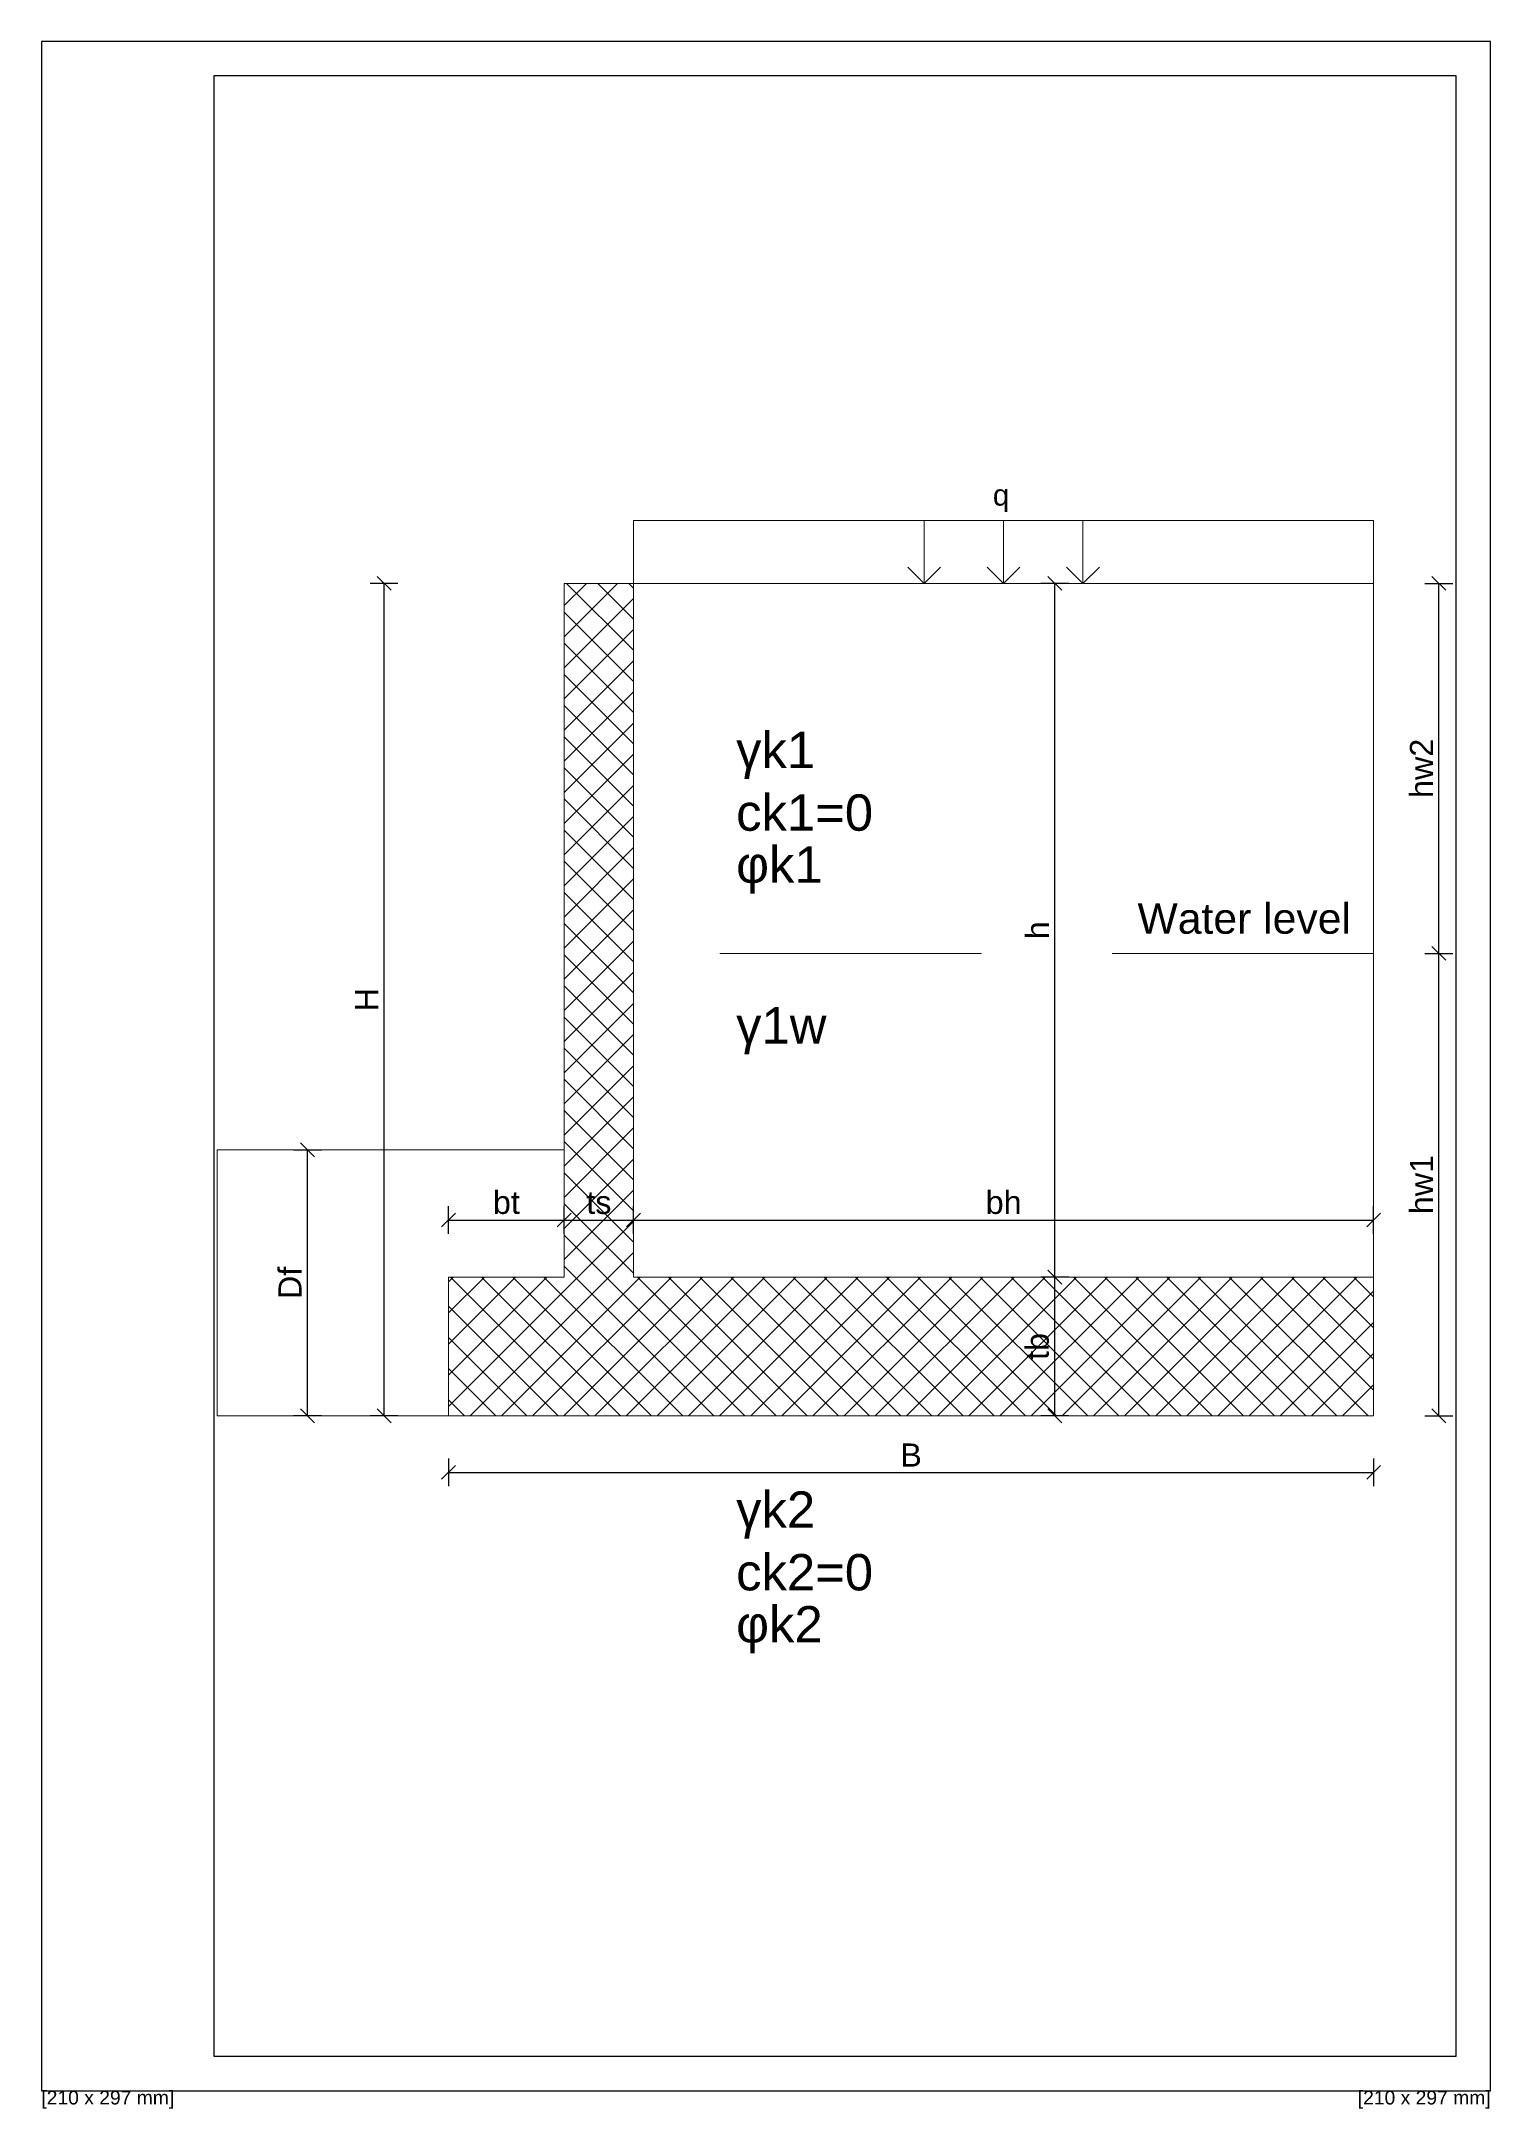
# Paper-space layout 'Retaining_wall_1_geometry' of a CAD drawing. Extents: x 0 to 210, y -3 to 297.
# The model-space entities are those that its viewports show. They can reach past a viewport. Long polylines and large blocks are cut down to what shows.
import ezdxf

# ---------------------------------------------------------------- set-up
doc = ezdxf.new("R2010")
doc.units = 0
doc.linetypes.add('DASHED', pattern=[19.05, 12.7, -6.35])
for name, color, linetype, lineweight in [('Isprekidana', 140, 'DASHED', 9), ('Kontura', 7, 'Continuous', 15), ('Kota', 3, 'Continuous', 9), ('Srafura', 2, 'Continuous', 9)]:
    doc.layers.add(name, color=color, linetype=linetype, lineweight=lineweight)
doc.styles.add('A4TS14', font='arial.ttf', dxfattribs={"height": 10})
doc.styles.get("Standard").update_dxf_attribs({"font": 'arial.ttf'})
doc.dimstyles.new('Annotative', dxfattribs={"dimscale": 0, "dimtxt": 2.5, "dimasz": 1.5, "dimexe": 1.5, "dimexo": 0.625, "dimtad": 1, "dimdec": 4, "dimtxsty": 'Standard', "dimblk": 'OBLIQUE', "dimcen": 2.5, "dimadec": 0, "dimazin": 0, "dimtfac": 1, "dimtdec": 4, "dimtix": 1, "dimtmove": 0, "dimatfit": 3, "dimldrblk": 'OBLIQUE', "dimfxl": 1.5, "dimfxlon": 1, "dimarcsym": 0})

# ---------------------------------------------------------------- blocks, each defined once
blk = doc.blocks.new('_Oblique')
at = {"color": 0, "linetype": 'ByBlock', "lineweight": -2}
blk.add_line((-0.5, -0.5), (0.5, 0.5), dxfattribs=at)
blk = doc.blocks.new('*D1')
at = {"layer": 'Defpoints', "color": 0, "transparency": 16777216}
for p in [(435.84, 81.44), (573.68, 81.44), (573.68, 21.44)]:
    blk.add_point(p, dxfattribs=at)
at = {"layer": 'Kota', "color": 0, "lineweight": -2, "transparency": 16777216}
for p, q in [((441.84, 81.44), (429.84, 81.44)), ((435.84, 21.44), (435.84, 81.44)), ((441.84, 21.44), (429.84, 21.44))]:
    blk.add_line(p, q, dxfattribs=at)
at = {"layer": 'Kota', "color": 0, "lineweight": -2, "transparency": 16777216, "xscale": 6, "yscale": 6, "zscale": 6}
for p, rotation in [((435.84, 81.44), 90), ((435.84, 21.44), 270)]:
    blk.add_blockref('_Oblique', p, dxfattribs=dict(at, rotation=rotation))
at = {"layer": 'Kota', "color": 0, "transparency": 16777216, "insert": (428.26, 51.44), "char_height": 10, "attachment_point": 5, "rotation": 90}
blk.add_mtext('tb', dxfattribs=at)
blk = doc.blocks.new('*D2')
at = {"layer": 'Defpoints', "color": 0, "transparency": 16777216}
for p in [(435.84, 381.44), (573.68, 381.44), (573.68, 81.44)]:
    blk.add_point(p, dxfattribs=at)
at = {"layer": 'Kota', "color": 0, "lineweight": -2, "transparency": 16777216}
for p, q in [((441.84, 381.44), (429.84, 381.44)), ((435.84, 81.44), (435.84, 381.44)), ((441.84, 81.44), (429.84, 81.44))]:
    blk.add_line(p, q, dxfattribs=at)
at = {"layer": 'Kota', "color": 0, "lineweight": -2, "transparency": 16777216, "xscale": 6, "yscale": 6, "zscale": 6}
for p, rotation in [((435.84, 381.44), 90), ((435.84, 81.44), 270)]:
    blk.add_blockref('_Oblique', p, dxfattribs=dict(at, rotation=rotation))
at = {"layer": 'Kota', "color": 0, "transparency": 16777216, "insert": (428.34, 231.44), "char_height": 10, "attachment_point": 5, "rotation": 90}
blk.add_mtext('h', dxfattribs=at)
blk = doc.blocks.new('*D3')
at = {"layer": 'Defpoints', "color": 0, "transparency": 16777216}
for p in [(253.68, 106.11), (223.68, 90.98), (253.68, 90.98)]:
    blk.add_point(p, dxfattribs=at)
at = {"layer": 'Kota', "color": 0, "lineweight": -2, "transparency": 16777216}
for p, q in [((223.68, 100.11), (223.68, 112.11)), ((253.68, 100.11), (253.68, 112.11)), ((223.68, 106.11), (253.68, 106.11))]:
    blk.add_line(p, q, dxfattribs=at)
at = {"layer": 'Kota', "color": 0, "lineweight": -2, "transparency": 16777216, "xscale": 6, "yscale": 6, "zscale": 6, "rotation": 180}
blk.add_blockref('_Oblique', (223.68, 106.11), dxfattribs=at)
at = {"layer": 'Kota', "color": 0, "lineweight": -2, "transparency": 16777216, "xscale": 6, "yscale": 6, "zscale": 6}
blk.add_blockref('_Oblique', (253.68, 106.11), dxfattribs=at)
at = {"layer": 'Kota', "color": 0, "transparency": 16777216, "insert": (238.68, 113.69), "char_height": 10, "attachment_point": 5}
blk.add_mtext('ts', dxfattribs=at)
blk = doc.blocks.new('*D4')
at = {"layer": 'Defpoints', "color": 0, "transparency": 16777216}
for p in [(145.8, 381.44), (223.68, 381.44), (173.68, 21.44)]:
    blk.add_point(p, dxfattribs=at)
at = {"layer": 'Kota', "color": 0, "lineweight": -2, "transparency": 16777216}
for p, q in [((151.8, 381.44), (139.8, 381.44)), ((145.8, 21.44), (145.8, 381.44)), ((151.8, 21.44), (139.8, 21.44))]:
    blk.add_line(p, q, dxfattribs=at)
at = {"layer": 'Kota', "color": 0, "lineweight": -2, "transparency": 16777216, "xscale": 6, "yscale": 6, "zscale": 6}
for p, rotation in [((145.8, 381.44), 90), ((145.8, 21.44), 270)]:
    blk.add_blockref('_Oblique', p, dxfattribs=dict(at, rotation=rotation))
at = {"layer": 'Kota', "color": 0, "transparency": 16777216, "insert": (138.3, 201.44), "char_height": 10, "attachment_point": 5, "rotation": 90}
blk.add_mtext('H', dxfattribs=at)
blk = doc.blocks.new('*D5')
at = {"layer": 'Defpoints', "color": 0, "transparency": 16777216}
for p in [(223.68, 106.11), (173.68, 81.44), (223.68, 81.44)]:
    blk.add_point(p, dxfattribs=at)
at = {"layer": 'Kota', "color": 0, "lineweight": -2, "transparency": 16777216}
for p, q in [((173.68, 100.11), (173.68, 112.11)), ((223.68, 100.11), (223.68, 112.11)), ((173.68, 106.11), (223.68, 106.11))]:
    blk.add_line(p, q, dxfattribs=at)
at = {"layer": 'Kota', "color": 0, "lineweight": -2, "transparency": 16777216, "xscale": 6, "yscale": 6, "zscale": 6, "rotation": 180}
blk.add_blockref('_Oblique', (173.68, 106.11), dxfattribs=at)
at = {"layer": 'Kota', "color": 0, "lineweight": -2, "transparency": 16777216, "xscale": 6, "yscale": 6, "zscale": 6}
blk.add_blockref('_Oblique', (223.68, 106.11), dxfattribs=at)
at = {"layer": 'Kota', "color": 0, "transparency": 16777216, "insert": (198.68, 113.69), "char_height": 10, "attachment_point": 5}
blk.add_mtext('bt', dxfattribs=at)
blk = doc.blocks.new('*D6')
at = {"layer": 'Defpoints', "color": 0, "transparency": 16777216}
for p in [(573.68, 106.11), (253.68, 90.98), (573.68, 81.44)]:
    blk.add_point(p, dxfattribs=at)
at = {"layer": 'Kota', "color": 0, "lineweight": -2, "transparency": 16777216}
for p, q in [((253.68, 100.11), (253.68, 112.11)), ((573.68, 100.11), (573.68, 112.11)), ((253.68, 106.11), (573.68, 106.11))]:
    blk.add_line(p, q, dxfattribs=at)
at = {"layer": 'Kota', "color": 0, "lineweight": -2, "transparency": 16777216, "xscale": 6, "yscale": 6, "zscale": 6, "rotation": 180}
blk.add_blockref('_Oblique', (253.68, 106.11), dxfattribs=at)
at = {"layer": 'Kota', "color": 0, "lineweight": -2, "transparency": 16777216, "xscale": 6, "yscale": 6, "zscale": 6}
blk.add_blockref('_Oblique', (573.68, 106.11), dxfattribs=at)
at = {"layer": 'Kota', "color": 0, "transparency": 16777216, "insert": (413.68, 113.69), "char_height": 10, "attachment_point": 5}
blk.add_mtext('bh', dxfattribs=at)
blk = doc.blocks.new('*D7')
at = {"layer": 'Defpoints', "color": 0, "transparency": 16777216}
for p in [(73.68, 136.44), (112.69, 136.44), (173.68, 21.44)]:
    blk.add_point(p, dxfattribs=at)
at = {"layer": 'Kota', "color": 0, "lineweight": -2, "transparency": 16777216}
for p, q in [((106.69, 136.44), (118.69, 136.44)), ((112.69, 21.44), (112.69, 136.44)), ((118.69, 21.44), (106.69, 21.44))]:
    blk.add_line(p, q, dxfattribs=at)
at = {"layer": 'Kota', "color": 0, "lineweight": -2, "transparency": 16777216, "xscale": 6, "yscale": 6, "zscale": 6}
for p, rotation in [((112.69, 136.44), 90), ((112.69, 21.44), 270)]:
    blk.add_blockref('_Oblique', p, dxfattribs=dict(at, rotation=rotation))
at = {"layer": 'Kota', "color": 0, "transparency": 16777216, "insert": (105.11, 78.94), "char_height": 10, "attachment_point": 5, "rotation": 90}
blk.add_mtext('Df', dxfattribs=at)
blk = doc.blocks.new('*D8')
at = {"layer": 'Defpoints', "color": 0, "transparency": 16777216}
for p in [(173.68, 21.44), (573.68, 21.44), (573.68, -3.02)]:
    blk.add_point(p, dxfattribs=at)
at = {"layer": 'Kota', "color": 0, "lineweight": -2, "transparency": 16777216}
for p, q in [((173.68, 2.98), (173.68, -9.02)), ((573.68, 2.98), (573.68, -9.02)), ((173.68, -3.02), (573.68, -3.02))]:
    blk.add_line(p, q, dxfattribs=at)
at = {"layer": 'Kota', "color": 0, "lineweight": -2, "transparency": 16777216, "xscale": 6, "yscale": 6, "zscale": 6, "rotation": 180}
blk.add_blockref('_Oblique', (173.68, -3.02), dxfattribs=at)
at = {"layer": 'Kota', "color": 0, "lineweight": -2, "transparency": 16777216, "xscale": 6, "yscale": 6, "zscale": 6}
blk.add_blockref('_Oblique', (573.68, -3.02), dxfattribs=at)
at = {"layer": 'Kota', "color": 0, "transparency": 16777216, "insert": (373.68, 4.48), "char_height": 10, "attachment_point": 5}
blk.add_mtext('B', dxfattribs=at)
blk = doc.blocks.new('*D36')
at = {"layer": 'Defpoints', "color": 0, "transparency": 16777216}
for p in [(573.68, 221.44), (601.88, 221.44), (573.68, 21.44)]:
    blk.add_point(p, dxfattribs=at)
at = {"layer": 'Kota', "color": 0, "lineweight": -2, "transparency": 16777216}
for p, q in [((595.88, 221.44), (607.88, 221.44)), ((601.88, 21.44), (601.88, 221.44)), ((595.88, 21.44), (607.88, 21.44))]:
    blk.add_line(p, q, dxfattribs=at)
at = {"layer": 'Kota', "color": 0, "lineweight": -2, "transparency": 16777216, "xscale": 6, "yscale": 6, "zscale": 6}
for p, rotation in [((601.88, 221.44), 90), ((601.88, 21.44), 270)]:
    blk.add_blockref('_Oblique', p, dxfattribs=dict(at, rotation=rotation))
at = {"layer": 'Kota', "color": 0, "transparency": 16777216, "insert": (594.36, 121.44), "char_height": 10, "attachment_point": 5, "rotation": 90}
blk.add_mtext('hw1', dxfattribs=at)
blk = doc.blocks.new('*D37')
at = {"layer": 'Defpoints', "color": 0, "transparency": 16777216}
for p in [(573.68, 381.44), (601.88, 381.44), (573.68, 221.44)]:
    blk.add_point(p, dxfattribs=at)
at = {"layer": 'Kota', "color": 0, "lineweight": -2, "transparency": 16777216}
for p, q in [((595.88, 381.44), (607.88, 381.44)), ((601.88, 221.44), (601.88, 381.44)), ((595.88, 221.44), (607.88, 221.44))]:
    blk.add_line(p, q, dxfattribs=at)
at = {"layer": 'Kota', "color": 0, "lineweight": -2, "transparency": 16777216, "xscale": 6, "yscale": 6, "zscale": 6}
for p, rotation in [((601.88, 381.44), 90), ((601.88, 221.44), 270)]:
    blk.add_blockref('_Oblique', p, dxfattribs=dict(at, rotation=rotation))
at = {"layer": 'Kota', "color": 0, "transparency": 16777216, "insert": (594.36, 301.44), "char_height": 10, "attachment_point": 5, "rotation": 90}
blk.add_mtext('hw2', dxfattribs=at)

msp = doc.modelspace()

# ---------------------------------------------------------------- hatches: boundary and pattern name
at = {"layer": 'Srafura'}
h = msp.add_hatch(dxfattribs=at)
h.set_pattern_fill('ANSI37', color=256, scale=3)
h.paths.add_polyline_path([(253.68473, 81.44296), (253.68473, 381.44296), (223.68473, 381.44296), (223.68473, 81.44296), (173.68473, 81.44296), (173.68473, 21.44296), (573.68473, 21.44296), (573.68473, 81.44296)])
h.paths.add_polyline_path([(438.63382, 43.2813), (438.63382, 59.93205), (418.02673, 59.93205), (418.02673, 43.2813)], flags=24)
h.paths.add_polyline_path([(230.89824, 103.31281), (246.76454, 103.31281), (246.76454, 123.9199), (230.89824, 123.9199)], flags=24)

# ---------------------------------------------------------------- linework, layer by layer
at = {"layer": 'Isprekidana'}
msp.add_line((573.68473, 221.44296), (253.68473, 221.44296), dxfattribs=at)
at = {"layer": 'Kontura'}
for p, q in [((253.68473, 381.44296), (253.68473, 408.70858)), ((253.68473, 408.70858), (573.68473, 408.70858)), ((379.36678, 408.70858), (379.36678, 381.44296)), ((413.68473, 408.70858), (413.68473, 381.44296)), ((448.00267, 408.70858), (448.00267, 381.44296)), ((573.68473, 408.70858), (573.68473, 381.44296)), ((379.36678, 381.44296), (372.29572, 388.51403)), ((379.36678, 381.44296), (386.43785, 388.51403)), ((413.68473, 381.44296), (406.61366, 388.51403)), ((413.68473, 381.44296), (420.7558, 388.51403)), ((448.00267, 381.44296), (440.93161, 388.51403)), ((448.00267, 381.44296), (455.07374, 388.51403)), ((223.68473, 81.44296), (223.68473, 381.44296)), ((253.68473, 381.44296), (223.68473, 381.44296)), ((253.68473, 81.44296), (253.68473, 381.44296)), ((223.68473, 81.44296), (173.68473, 81.44296)), ((173.68473, 81.44296), (173.68473, 21.44296)), ((253.68473, 81.44296), (573.68473, 81.44296)), ((573.68473, 21.44296), (573.68473, 81.44296)), ((173.68473, 21.44296), (573.68473, 21.44296))]:
    msp.add_line(p, q, dxfattribs=at)
at = {"layer": 'Srafura'}
for p, q in [((253.68473, 381.44296), (573.68473, 381.44296)), ((573.68473, 81.44296), (573.68473, 381.44296)), ((223.68473, 136.44296), (73.68473, 136.44296)), ((73.68473, 136.44296), (73.68473, 21.44296)), ((73.68473, 21.44296), (173.68473, 21.44296))]:
    msp.add_line(p, q, dxfattribs=at)

# ---------------------------------------------------------------- texts
for s, p in [('γk1', (298.03024, 301.54707)), ('ck1=0', (298.03024, 274.46589)), ('φk1', (298.03024, 251.96181)), ('γ1w', (298.03024, 182.45373)), ('γk2', (298.03024, -26.96967)), ('ck2=0', (298.03024, -54.05086)), ('φk2', (298.03024, -76.55494))]:
    msp.add_text(s, height=15.721011).set_placement(p)
at = {"layer": 'Isprekidana'}
msp.add_text('Water level', height=13.2120723, dxfattribs=at).set_placement((471.57146, 229.92658))
at = {"layer": 'Kontura'}
msp.add_text('q', height=9.1539, dxfattribs=at).set_placement((409.03318, 415.07068))

# ---------------------------------------------------------------- dimensions: what is measured, and where the dimension line sits
at = {"layer": 'Kota'}
for base, p1, p2, text, picture, middle in [((145.80239, 381.44296), (173.68473, 21.44296), (223.68473, 381.44296), 'H', '*D4', (138.30239, 201.44296)), ((435.83709, 381.44296), (573.68473, 81.44296), (573.68473, 381.44296), 'h', '*D2', (428.33709, 231.44296)), ((601.87711, 381.44296), (573.68473, 221.44296), (573.68473, 381.44296), 'hw2', '*D37', (594.35665, 301.44296)), ((601.87711, 221.44296), (573.68473, 21.44296), (573.68473, 221.44296), 'hw1', '*D36', (594.35665, 121.44296)), ((112.69038, 136.44296), (173.68473, 21.44296), (73.68473, 136.44296), 'Df', '*D7', (105.10511, 78.94296)), ((435.83709, 81.44296), (573.68473, 21.44296), (573.68473, 81.44296), 'tb', '*D1', (428.25524, 51.44296))]:
    dim = msp.add_linear_dim(base=base, p1=p1, p2=p2, angle=90, text=text, dimstyle='Annotative', override={"dimscale": 0}, dxfattribs=at)
    dim.commit()
    dim.dimension.update_dxf_attribs({"geometry": picture, "text_midpoint": middle})
for base, p1, p2, text, picture, middle in [((223.68473, 106.10953), (173.68473, 81.44296), (223.68473, 81.44296), 'bt', '*D5', (198.68473, 113.69139)), ((253.68473, 106.10953), (223.68473, 90.97871), (253.68473, 90.97871), 'ts', '*D3', (238.68473, 113.69139)), ((573.68473, 106.10953), (253.68473, 90.97871), (573.68473, 81.44296), 'bh', '*D6', (413.68473, 113.69139)), ((573.68473, -3.01765), (173.68473, 21.44296), (573.68473, 21.44296), 'B', '*D8', (373.68473, 4.48235))]:
    dim = msp.add_linear_dim(base=base, p1=p1, p2=p2, text=text, dimstyle='Annotative', override={"dimscale": 0}, dxfattribs=at)
    dim.commit()
    dim.dimension.update_dxf_attribs({"geometry": picture, "text_midpoint": middle})

psp = doc.layouts.new('Retaining_wall_1_geometry')

# ---------------------------------------------------------------- linework, layer by layer
for p, q in [((210, 297), (0, 297)), ((0, 297), (0, 0)), ((210, 0), (210, 297)), ((205, 292), (25, 292)), ((25, 292), (25, 5)), ((205, 5), (205, 292)), ((25, 5), (205, 5)), ((0, 0), (210, 0))]:
    psp.add_line(p, q)

# ---------------------------------------------------------------- texts
at = {"color": 0, "char_height": 2, "style": 'A4TS14'}
for insert, attachment_point in [((0, 0), 1), ((210, 0), 3)]:
    psp.add_mtext('{\\fArial|b0|i0|c0|p0;[210 x 297 mm]}', dxfattribs=dict(at, insert=insert, attachment_point=attachment_point))

# ---------------------------------------------------------------- viewports
at = {"layer": '0'}
psp.add_viewport(center=(115, 148.5), size=(180, 287), view_center_point=(340.78092, 172.71913), view_height=856.433808, dxfattribs=at)

doc.saveas('drawing.dxf')
